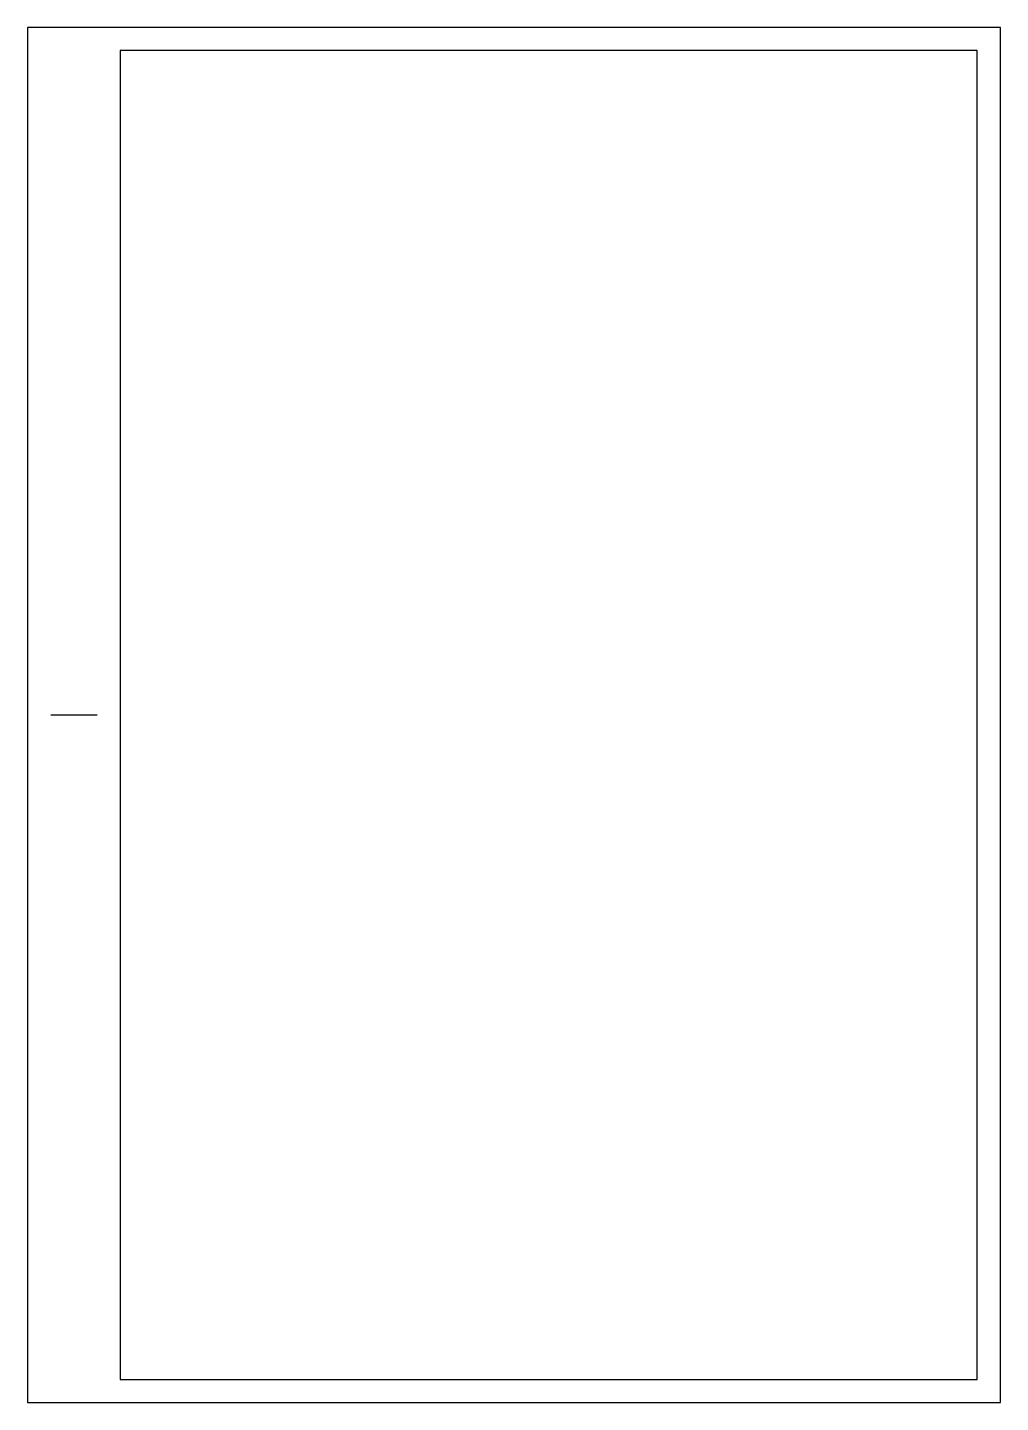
# Model space of a CAD drawing. Header units: millimetres. Extents: x -205 to 5, y -5 to 292.
import ezdxf

# ---------------------------------------------------------------- set-up
doc = ezdxf.new("R2010")
doc.units = ezdxf.units.MM
doc.header["$MEASUREMENT"] = 0
doc.layers.add('0-0', color=7, linetype='Continuous')
doc.layers.add('PLOTTI', color=153, linetype='Continuous')

msp = doc.modelspace()

# ---------------------------------------------------------------- linework, layer by layer
msp.add_line((-190, 143.5), (-200, 143.5))
at = {"layer": '0-0'}
msp.add_lwpolyline([(-185, 0), (0, 0), (0, 287), (-185, 287)], close=True, dxfattribs=at)
at = {"layer": 'PLOTTI'}
msp.add_lwpolyline([(-205, -5), (5, -5), (5, 292), (-205, 292)], close=True, dxfattribs=at)

doc.saveas('drawing.dxf')
